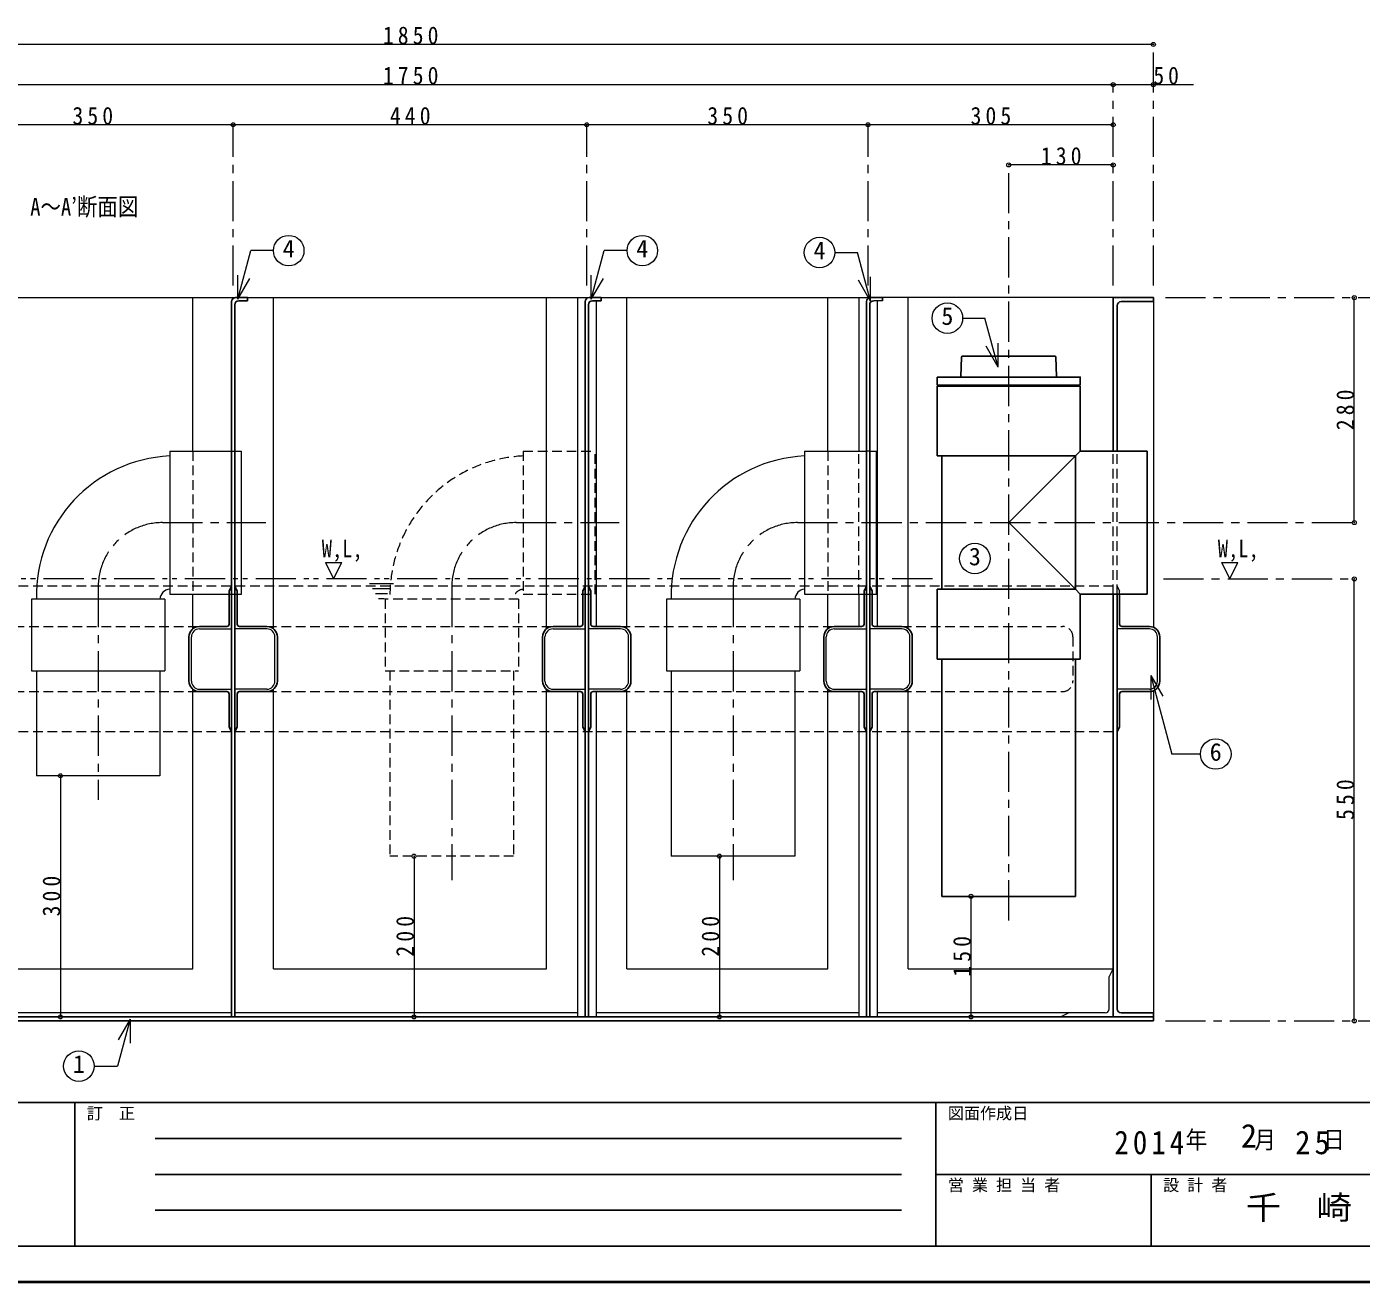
# Model space of a CAD drawing. Units: millimetres at full size, sheet at 1:10. Extents: x -2067 to 1983, y -1388 to 1422.
# Drawn here: x -1229 to 432, y -1388 to 174 of the extents above; entities that cross this region are included whole.
import ezdxf
from ezdxf.enums import TextEntityAlignment as Align

# ---------------------------------------------------------------- set-up
doc = ezdxf.new("R2010")
doc.units = ezdxf.units.MM
doc.header["$LTSCALE"] = 10
doc.header["$PDMODE"] = 32
doc.header["$PDSIZE"] = 5
for name, pattern in [('CHAIN1', [8, 5, -1, 1, -1]), ('DASHED1', [1.8, 1.2, -0.6]), ('DOUBLE_CHAIN1', [8.8, 5, -1, 0.6, -0.6, 0.6, -1])]:
    doc.linetypes.add(name, pattern=pattern)
doc.layers.add('0-0____1', color=7, linetype='Continuous', lineweight=18)
doc.styles.add('ＭＳ ゴシック', font='')
doc.styles.get('ＭＳ ゴシック').set_extended_font_data('MS Gothic')

msp = doc.modelspace()

# ---------------------------------------------------------------- linework, layer by layer
at = {"layer": '0-0____1', "color": 4, "lineweight": 9}
for p, q in [((173.37, 151.91), (-1676.63, 151.91)), ((-1626.63, 101.91), (123.37, 101.91)), ((123.37, 101.91), (223.37, 101.91)), ((-971.63, 51.91), (-1321.63, 51.91)), ((-531.63, 51.91), (-971.63, 51.91)), ((-181.63, 51.91), (-531.63, 51.91)), ((123.37, 51.91), (-181.63, 51.91)), ((123.37, 1.91), (-6.63, 1.91)), ((-1021.63, -354.09), (-1021.63, -163.09)), ((-921.63, -575.1), (-921.63, -163.09)), ((-581.63, -575.1), (-581.63, -163.09)), ((-481.63, -575.1), (-481.63, -163.09)), ((-231.63, -354.09), (-231.63, -163.09)), ((-131.63, -575.1), (-131.63, -163.09)), ((423.37, -443.09), (423.37, -163.09)), ((173.37, -168.09), (173.37, -573.34)), ((423.37, -1063.09), (423.37, -513.09)), ((-1021.63, -575.1), (-1021.63, -532.09)), ((-231.63, -575.1), (-231.63, -532.09)), ((-1021.63, -998.09), (-1021.63, -650.59)), ((-921.63, -998.09), (-921.63, -650.59)), ((-581.63, -998.09), (-581.63, -650.59)), ((-481.63, -998.09), (-481.63, -650.59)), ((-231.63, -998.09), (-231.63, -650.59)), ((-131.63, -998.09), (-131.63, -650.59)), ((173.37, -652.34), (173.37, -1053.09)), ((-1186.55, -758.09), (-1186.55, -1058.09)), ((-746.55, -858.09), (-746.55, -1058.09)), ((-366.55, -858.09), (-366.55, -1058.09)), ((-53.55, -908.09), (-53.55, -1058.09)), ((-1271.63, -998.09), (-1021.63, -998.09)), ((-921.63, -998.09), (-581.63, -998.09)), ((-481.63, -998.09), (-231.63, -998.09)), ((-131.63, -998.09), (123.37, -998.09)), ((-973.63, -1053.09), (-1310.13, -1053.09)), ((-543.13, -1053.09), (-969.63, -1053.09)), ((-193.13, -1053.09), (-520.13, -1053.09)), ((68.37, -1053.09), (-170.13, -1053.09))]:
    msp.add_line(p, q, dxfattribs=at)
at = {"layer": '0-0____1', "color": 4, "linetype": 'CHAIN1', "lineweight": 9}
for p, q in [((173.37, -148.09), (173.37, 151.91)), ((123.37, -148.09), (123.37, 101.91)), ((-971.63, -148.09), (-971.63, 51.91)), ((-531.63, -148.09), (-531.63, 51.91)), ((-181.63, -148.09), (-181.63, 51.91)), ((-6.63, -938.09), (-6.63, 1.91)), ((188.37, -163.09), (473.37, -163.09)), ((-1059.63, -443.09), (-931.13, -443.09)), ((-619.63, -443.09), (-491.13, -443.09)), ((-269.63, -443.09), (423.37, -443.09)), ((185.87, -513.09), (423.37, -513.09)), ((-1139.63, -523.09), (-1139.63, -788.09)), ((-772.13, -519.34), (-802.13, -519.34)), ((-775.88, -525.59), (-798.38, -525.59)), ((-699.63, -523.09), (-699.63, -888.09)), ((-349.63, -523.09), (-349.63, -888.09)), ((-779.63, -531.84), (-794.63, -531.84)), ((-783.38, -538.09), (-790.88, -538.09)), ((188.37, -1063.09), (473.37, -1063.09))]:
    msp.add_line(p, q, dxfattribs=at)
at = {"layer": '0-0____1'}
for p, q in [((-966.02, -165.13), (-949.82, -104.68)), ((-921.5, -104.68), (-949.82, -104.68)), ((-526.02, -165.13), (-509.82, -104.68)), ((-481.5, -104.68), (-509.82, -104.68)), ((-222.98, -106.94), (-194.65, -106.94)), ((-178.46, -167.39), (-194.65, -106.94)), ((-966.02, -165.13), (-966.02, -135.13)), ((-966.02, -165.13), (-951.02, -139.15)), ((-526.02, -165.13), (-526.02, -135.13)), ((-526.02, -165.13), (-511.02, -139.15)), ((-178.46, -167.39), (-193.46, -141.41)), ((-178.46, -167.39), (-178.46, -137.39)), ((-1303.63, -163.09), (-968.63, -163.09)), ((-953.63, -163.09), (-528.63, -163.09)), ((-543.13, -163.09), (-543.13, -572.34)), ((-513.63, -163.09), (-178.63, -163.09)), ((-193.13, -163.09), (-193.13, -354.09)), ((123.37, -163.09), (-163.63, -163.09)), ((-520.13, -167.09), (-520.13, -572.34)), ((-163.63, -167.09), (-174.63, -167.09)), ((-170.13, -167.09), (-170.13, -572.34)), ((-63.92, -188.66), (-36.14, -188.66)), ((-19.81, -249.6), (-36.14, -188.66)), ((-19.81, -249.6), (-34.81, -223.62)), ((-19.81, -249.6), (-19.81, -219.6)), ((-1050.63, -354.09), (-1050.63, -532.09)), ((-1050.63, -354.09), (-973.63, -354.09)), ((-969.63, -354.09), (-961.13, -354.09)), ((-961.13, -532.09), (-961.13, -354.09)), ((-260.63, -354.09), (-260.63, -532.09)), ((-260.63, -354.09), (-183.63, -354.09)), ((-179.63, -354.09), (-171.13, -354.09)), ((-171.13, -532.09), (-171.13, -354.09)), ((-856.83, -492.69), (-846.63, -513.09)), ((-856.83, -492.69), (-836.42, -492.69)), ((-846.63, -513.09), (-836.42, -492.69)), ((258.17, -492.69), (268.37, -513.09)), ((258.17, -492.69), (278.58, -492.69)), ((268.37, -513.09), (278.58, -492.69)), ((-1056.63, -538.17), (-1222.63, -538.17)), ((-1056.63, -538.17), (-1056.63, -627.67)), ((-1050.63, -532.09), (-976.63, -532.09)), ((-966.63, -532.09), (-961.13, -532.09)), ((-266.63, -538.17), (-432.63, -538.17)), ((-266.63, -538.17), (-266.63, -627.67)), ((-260.63, -532.09), (-186.63, -532.09)), ((-193.13, -532.09), (-193.13, -572.34)), ((-176.63, -532.09), (-171.13, -532.09)), ((-1013.63, -575.34), (-973.63, -575.34)), ((-929.63, -575.34), (-969.63, -575.34)), ((-573.63, -575.34), (-533.63, -575.34)), ((-489.63, -575.34), (-529.63, -575.34)), ((-223.63, -575.34), (-183.63, -575.34)), ((-139.63, -575.34), (-179.63, -575.34)), ((168.37, -575.34), (128.37, -575.34)), ((-1023.63, -640.34), (-1023.63, -585.34)), ((-919.63, -640.34), (-919.63, -585.34)), ((-583.63, -640.34), (-583.63, -585.34)), ((-479.63, -640.34), (-479.63, -585.34)), ((-233.63, -640.34), (-233.63, -585.34)), ((-129.63, -640.34), (-129.63, -585.34)), ((178.37, -640.34), (178.37, -585.34)), ((-1216.55, -627.67), (-1216.55, -758.09)), ((-426.55, -627.67), (-426.55, -858.09)), ((-272.7, -627.67), (-272.7, -858.09)), ((170.27, -633.23), (185.27, -659.21)), ((170.27, -633.23), (170.27, -663.23)), ((170.27, -633.23), (196.47, -730.99)), ((-1013.63, -650.34), (-973.63, -650.34)), ((-929.63, -650.34), (-969.63, -650.34)), ((-573.63, -650.34), (-533.63, -650.34)), ((-543.13, -653.34), (-543.13, -1058.09)), ((-489.63, -650.34), (-529.63, -650.34)), ((-520.13, -653.34), (-520.13, -1058.09)), ((-223.63, -650.34), (-183.63, -650.34)), ((-193.13, -653.34), (-193.13, -1058.09)), ((-139.63, -650.34), (-179.63, -650.34)), ((-170.13, -653.34), (-170.13, -1058.09)), ((168.37, -650.34), (128.37, -650.34)), ((231.98, -730.99), (196.47, -730.99)), ((-272.7, -858.09), (-426.55, -858.09)), ((118.37, -1008.09), (123.37, -998.09)), ((118.37, -1048.09), (118.37, -1008.09)), ((-1099.75, -1060.77), (-1115.44, -1119.34)), ((-1099.75, -1060.77), (-1114.75, -1086.75)), ((-1099.75, -1060.77), (-1099.75, -1090.77)), ((68.37, -1053.09), (58.37, -1058.09)), ((113.37, -1053.09), (68.37, -1053.09)), ((-1144.57, -1119.34), (-1115.44, -1119.34))]:
    msp.add_line(p, q, dxfattribs=at)
at = {"layer": '0-0____1', "color": 5, "lineweight": 25}
for p, q in [((-953.63, -163.09), (-968.63, -163.09)), ((-953.63, -167.09), (-953.63, -163.09)), ((-513.63, -163.09), (-528.63, -163.09)), ((-513.63, -167.09), (-513.63, -163.09)), ((-163.63, -163.09), (-178.63, -163.09)), ((-163.63, -167.09), (-163.63, -163.09)), ((123.37, -163.09), (123.37, -353.09)), ((173.37, -163.09), (123.37, -163.09)), ((173.37, -163.09), (173.37, -168.09)), ((-973.63, -1058.09), (-973.63, -168.09)), ((-969.63, -1058.09), (-969.63, -172.09)), ((-953.63, -167.09), (-964.63, -167.09)), ((-533.63, -1058.09), (-533.63, -168.09)), ((-529.63, -1058.09), (-529.63, -172.09)), ((-513.63, -167.09), (-524.63, -167.09)), ((-183.63, -1058.09), (-183.63, -168.09)), ((-179.63, -1058.09), (-179.63, -172.09)), ((128.37, -173.09), (128.37, -353.09)), ((133.37, -168.09), (173.37, -168.09)), ((-66.09, -261.13), (-65.16, -237.06)), ((50.91, -236.09), (-64.16, -236.09)), ((52.84, -261.13), (51.91, -237.06)), ((-95.63, -272.09), (-95.63, -262.09)), ((82.37, -272.09), (-95.63, -272.09)), ((82.37, -273.09), (-95.63, -273.09)), ((-95.63, -360.17), (-95.63, -273.09)), ((82.37, -354.09), (82.37, -273.09)), ((-95.63, -360.17), (76.37, -360.17)), ((-89.63, -526.02), (-89.63, -360.17)), ((76.37, -360.17), (82.37, -354.09)), ((76.37, -526.02), (76.37, -360.17)), ((82.37, -354.09), (165.87, -354.09)), ((165.87, -354.09), (165.87, -532.09)), ((-973.63, -522.34), (-976.63, -528.34)), ((-976.63, -569.34), (-976.63, -528.34)), ((-969.63, -522.34), (-966.63, -528.34)), ((-966.63, -569.34), (-966.63, -528.34)), ((-533.63, -522.34), (-536.63, -528.34)), ((-536.63, -569.34), (-536.63, -528.34)), ((-529.63, -522.34), (-526.63, -528.34)), ((-526.63, -569.34), (-526.63, -528.34)), ((-183.63, -522.34), (-186.63, -528.34)), ((-186.63, -569.34), (-186.63, -528.34)), ((-179.63, -522.34), (-176.63, -528.34)), ((-176.63, -569.34), (-176.63, -528.34)), ((-95.63, -526.02), (76.37, -526.02)), ((-95.63, -526.02), (-95.63, -613.09)), ((76.37, -526.02), (82.37, -532.09)), ((82.37, -532.09), (165.87, -532.09)), ((82.37, -613.09), (82.37, -532.09)), ((123.37, -532.09), (123.37, -1058.09)), ((128.37, -532.09), (128.37, -1048.09)), ((131.37, -569.34), (131.37, -532.09)), ((-1013.63, -572.34), (-979.63, -572.34)), ((-929.63, -572.34), (-963.63, -572.34)), ((-573.63, -572.34), (-539.63, -572.34)), ((-489.63, -572.34), (-523.63, -572.34)), ((-223.63, -572.34), (-189.63, -572.34)), ((-139.63, -572.34), (-173.63, -572.34)), ((168.37, -572.34), (134.37, -572.34)), ((-1026.63, -585.34), (-1026.63, -640.34)), ((-916.63, -585.34), (-916.63, -640.34)), ((-586.63, -585.34), (-586.63, -640.34)), ((-476.63, -585.34), (-476.63, -640.34)), ((-236.63, -585.34), (-236.63, -640.34)), ((-126.63, -585.34), (-126.63, -640.34)), ((181.37, -585.34), (181.37, -640.34)), ((82.37, -613.09), (-95.63, -613.09)), ((-89.63, -613.09), (-89.63, -908.09)), ((76.37, -613.09), (76.37, -908.09)), ((-1013.63, -653.34), (-979.63, -653.34)), ((-976.63, -656.34), (-976.63, -697.34)), ((-966.63, -656.34), (-966.63, -697.34)), ((-929.63, -653.34), (-963.63, -653.34)), ((-573.63, -653.34), (-539.63, -653.34)), ((-536.63, -656.34), (-536.63, -697.34)), ((-526.63, -656.34), (-526.63, -697.34)), ((-489.63, -653.34), (-523.63, -653.34)), ((-223.63, -653.34), (-189.63, -653.34)), ((-186.63, -656.34), (-186.63, -697.34)), ((-176.63, -656.34), (-176.63, -697.34)), ((-139.63, -653.34), (-173.63, -653.34)), ((131.37, -656.34), (131.37, -697.34)), ((168.37, -653.34), (134.37, -653.34)), ((-973.63, -703.34), (-976.63, -697.34)), ((-969.63, -703.34), (-966.63, -697.34)), ((-533.63, -703.34), (-536.63, -697.34)), ((-529.63, -703.34), (-526.63, -697.34)), ((-183.63, -703.34), (-186.63, -697.34)), ((-179.63, -703.34), (-176.63, -697.34)), ((128.37, -703.34), (131.37, -697.34)), ((76.37, -908.09), (-89.63, -908.09)), ((173.37, -1058.09), (-1676.63, -1058.09)), ((133.37, -1053.09), (173.37, -1053.09)), ((173.37, -1053.09), (173.37, -1063.09)), ((173.37, -1063.09), (-1676.63, -1063.09))]:
    msp.add_line(p, q, dxfattribs=at)
at = {"layer": '0-0____1', "color": 4, "linetype": 'DASHED1', "lineweight": 9}
for p, q in [((-1021.63, -354.09), (-1021.63, -532.09)), ((-973.63, -354.09), (-969.63, -354.09)), ((-610.63, -354.09), (-610.63, -532.09)), ((-610.63, -354.09), (-521.13, -354.09)), ((-521.13, -532.09), (-521.13, -354.09)), ((-231.63, -354.09), (-231.63, -532.09)), ((-193.13, -532.09), (-193.13, -354.09)), ((-179.63, -354.09), (-183.63, -354.09)), ((123.37, -522.34), (-1626.63, -522.34)), ((128.37, -522.34), (131.37, -528.34)), ((131.37, -532.09), (131.37, -528.34)), ((-976.63, -532.09), (-966.63, -532.09)), ((-616.63, -538.17), (-782.63, -538.17)), ((-616.63, -538.17), (-616.63, -627.67)), ((-610.63, -532.09), (-521.13, -532.09)), ((-186.63, -532.09), (-176.63, -532.09)), ((-1279.63, -572.34), (-1013.63, -572.34)), ((-929.63, -572.34), (-573.63, -572.34)), ((-489.63, -572.34), (-223.63, -572.34)), ((-139.63, -572.34), (60.37, -572.34)), ((73.37, -585.34), (73.37, -640.34)), ((-776.55, -627.67), (-776.55, -858.09)), ((-1279.63, -653.34), (-1013.63, -653.34)), ((-929.63, -653.34), (-573.63, -653.34)), ((-489.63, -653.34), (-223.63, -653.34)), ((-139.63, -653.34), (60.37, -653.34)), ((123.37, -703.34), (-1626.63, -703.34))]:
    msp.add_line(p, q, dxfattribs=at)
at = {"layer": '0-0____1', "linetype": 'DASHED1'}
for p, q in [((123.37, -532.09), (123.37, -353.09)), ((128.37, -532.09), (128.37, -353.09))]:
    msp.add_line(p, q, dxfattribs=at)
at = {"layer": '0-0____1', "color": 4, "linetype": 'DOUBLE_CHAIN1', "lineweight": 9}
msp.add_line((-101.63, -513.09), (-1621.63, -513.09), dxfattribs=at)
at = {"layer": '0-0____1', "color": 6, "lineweight": 25}
for p, q in [((-2021.63, -1164.77), (1938.37, -1164.77)), ((-1168.77, -1164.77), (-1168.77, -1343.34)), ((-97.34, -1343.34), (-97.34, -1164.77)), ((-1068.77, -1209.42), (-140.2, -1209.42)), ((-140.2, -1254.06), (-1068.77, -1254.06)), ((1938.37, -1254.06), (-97.34, -1254.06)), ((170.52, -1343.34), (170.52, -1254.06)), ((-140.2, -1298.7), (-1068.77, -1298.7)), ((1938.37, -1343.34), (-2021.63, -1343.34))]:
    msp.add_line(p, q, dxfattribs=at)
at = {"layer": '0-0____1', "color": 1, "lineweight": 40}
msp.add_line((1983.37, -1388.34), (-2066.63, -1388.34), dxfattribs=at)
at = {"layer": '0-0____1', "color": 5, "lineweight": 25}
msp.add_lwpolyline([(82.37, -272.09), (82.37, -262.09), (-95.63, -262.09)], dxfattribs=at)
at = {"layer": '0-0____1', "color": 4, "lineweight": 9}
msp.add_lwpolyline([(76.37, -360.17), (-6.63, -443.09), (76.37, -526.02)], dxfattribs=at)
at = {"layer": '0-0____1'}
for points in [[(-1222.63, -538.17), (-1222.63, -627.67), (-1056.63, -627.67)], [(-432.63, -538.17), (-432.63, -627.67), (-266.63, -627.67)], [(-1062.7, -627.67), (-1062.7, -758.09), (-1216.55, -758.09)]]:
    msp.add_lwpolyline(points, dxfattribs=at)
at = {"layer": '0-0____1', "color": 4, "linetype": 'DASHED1', "lineweight": 9}
for points in [[(-782.63, -538.17), (-782.63, -627.67), (-616.63, -627.67)], [(-622.7, -627.67), (-622.7, -858.09), (-776.55, -858.09)]]:
    msp.add_lwpolyline(points, dxfattribs=at)
at = {"layer": '0-0____1'}
for centre in [(-902.5, -104.68), (-462.5, -104.68), (-241.98, -106.94), (-82.92, -188.66), (-48.71, -487.8), (250.98, -730.99), (-1163.57, -1119.34)]:
    msp.add_circle(centre, 19, dxfattribs=at)
at = {"layer": '0-0____1', "color": 5, "lineweight": 25}
for centre, radius, start, end in [((-968.63, -168.09), 5, 90, 180), ((-528.63, -168.09), 5, 90, 180), ((-178.63, -168.09), 5, 90, 180), ((-964.63, -172.09), 5, 90, 180), ((-524.63, -172.09), 5, 90, 180), ((-174.63, -172.09), 5, 90, 180), ((133.37, -173.09), 5, 90, 180), ((-64.16, -237.09), 1, 90, 177.7974), ((50.91, -237.09), 1, 2.2026, 90), ((-67.09, -261.09), 1, 270, 357.7974), ((53.84, -261.09), 1, 182.2026, 270), ((-1013.63, -585.34), 13, 90, 180), ((-979.63, -569.34), 3, 270, 0), ((-963.63, -569.34), 3, 180, 270), ((-929.63, -585.34), 13, 0, 90), ((-573.63, -585.34), 13, 90, 180), ((-539.63, -569.34), 3, 270, 0), ((-523.63, -569.34), 3, 180, 270), ((-489.63, -585.34), 13, 0, 90), ((-223.63, -585.34), 13, 90, 180), ((-189.63, -569.34), 3, 270, 0), ((-173.63, -569.34), 3, 180, 270), ((-139.63, -585.34), 13, 0, 90), ((134.37, -569.34), 3, 180, 270), ((168.37, -585.34), 13, 0, 90), ((-1013.63, -640.34), 13, 180, 270), ((-929.63, -640.34), 13, 270, 0), ((-573.63, -640.34), 13, 180, 270), ((-489.63, -640.34), 13, 270, 0), ((-223.63, -640.34), 13, 180, 270), ((-139.63, -640.34), 13, 270, 0), ((168.37, -640.34), 13, 270, 0), ((-979.63, -656.34), 3, 0, 90), ((-963.63, -656.34), 3, 90, 180), ((-539.63, -656.34), 3, 0, 90), ((-523.63, -656.34), 3, 90, 180), ((-189.63, -656.34), 3, 0, 90), ((-173.63, -656.34), 3, 90, 180), ((134.37, -656.34), 3, 90, 180), ((133.37, -1048.09), 5, 180, 270)]:
    msp.add_arc(centre, radius, start, end, dxfattribs=at)
at = {"layer": '0-0____1'}
for centre, radius, start, end in [((-1042.57, -534.01), 174.03, 92.65253, 181.36906), ((-252.57, -534.01), 174.03, 92.65253, 181.36906), ((-1049.92, -538.79), 12.79, 93.14547, 177.2093), ((-259.92, -538.79), 12.79, 93.14547, 177.2093), ((-1013.63, -585.34), 10, 90, 180), ((-929.63, -585.34), 10, 0, 90), ((-573.63, -585.34), 10, 90, 180), ((-489.63, -585.34), 10, 0, 90), ((-223.63, -585.34), 10, 90, 180), ((-139.63, -585.34), 10, 0, 90), ((168.37, -585.34), 10, 0, 90), ((-1013.63, -640.34), 10, 180, 270), ((-929.63, -640.34), 10, 270, 0), ((-573.63, -640.34), 10, 180, 270), ((-489.63, -640.34), 10, 270, 0), ((-223.63, -640.34), 10, 180, 270), ((-139.63, -640.34), 10, 270, 0), ((168.37, -640.34), 10, 270, 0), ((113.37, -1048.09), 5, 270, 0)]:
    msp.add_arc(centre, radius, start, end, dxfattribs=at)
at = {"layer": '0-0____1', "color": 4, "linetype": 'DASHED1', "lineweight": 9}
for centre, radius, start, end in [((-602.57, -534.01), 174.03, 92.65253, 181.36906), ((-609.92, -538.79), 12.79, 93.14547, 177.2093), ((60.37, -585.34), 13, 0, 90), ((60.37, -640.34), 13, 270, 0)]:
    msp.add_arc(centre, radius, start, end, dxfattribs=at)
at = {"layer": '0-0____1', "color": 4, "linetype": 'CHAIN1', "lineweight": 9}
for centre in [(-1059.63, -523.09), (-619.63, -523.09), (-269.63, -523.09)]:
    msp.add_arc(centre, 80, 90, 180, dxfattribs=at)
at = {"layer": '0-0____1', "color": 4}
for p in [(173.37, 151.91), (123.37, 101.91), (173.37, 101.91), (-971.63, 51.91), (-531.63, 51.91), (-181.63, 51.91), (123.37, 51.91), (-6.63, 1.91), (123.37, 1.91), (423.37, -163.09), (423.37, -443.09), (423.37, -513.09), (-1186.55, -758.09), (-746.55, -858.09), (-366.55, -858.09), (-53.55, -908.09), (-1186.55, -1058.09), (-746.55, -1058.09), (-366.55, -1058.09), (-53.55, -1058.09), (423.37, -1063.09)]:
    msp.add_point(p, dxfattribs=at)

# ---------------------------------------------------------------- texts
at = {"layer": '0-0____1', "style": 'ＭＳ ゴシック'}
for s, height, width, p in [('A～A’断面図', 21.99, 0.85, (-1224.13, -67.59)), ('W,L,', 21.99, 0.85, (-861.42, -492.69)), ('W,L,', 21.99, 0.85, (253.58, -492.69)), ('千\u3000崎', 29.33, 1.1, (288.37, -1318.7))]:
    msp.add_text(s, height=height, dxfattribs=dict(at, width=width)).set_placement(p, align=Align.BOTTOM_LEFT)
for s, height, p in [('4', 21.99, (-910, -119.68)), ('4', 21.99, (-470, -119.68)), ('4', 21.99, (-249.48, -121.94)), ('5', 21.99, (-90.42, -203.66)), ('3', 21.99, (-56.21, -502.8)), ('6', 21.99, (243.48, -745.99)), ('1', 21.99, (-1171.07, -1134.34)), ('訂\u3000正', 14.66, (-1153.77, -1189.77)), ('図面作成日', 14.66, (-82.34, -1189.77)), ('2', 29.33, (282.37, -1229.42)), ('営 業 担 当 者', 14.66, (-82.34, -1279.06)), ('設 計 者', 14.66, (185.52, -1279.06))]:
    msp.add_text(s, height=height, dxfattribs=at).set_placement(p, align=Align.BOTTOM_LEFT)
at = {"layer": '0-0____1', "attachment_point": 7, "style": 'ＭＳ ゴシック'}
for s, insert, char_height in [('\\T1.38;\\W0.9;1850', (-785.38, 151.91), 21.99), ('\\T1.38;\\W0.9;1750', (-785.38, 101.91), 21.99), ('\\T1.36;\\W0.9;50', (173.37, 101.91), 21.99), ('\\T1.38;\\W0.9;350', (-1171.63, 51.91), 21.99), ('\\T1.38;\\W0.9;440', (-776.63, 51.91), 21.99), ('\\T1.38;\\W0.9;350', (-381.63, 51.91), 21.99), ('\\T1.38;\\W0.9;305', (-54.13, 51.91), 21.99), ('\\T1.38;\\W0.9;130', (33.37, 1.91), 21.99), ('\\T1.28;\\W0.9;2014', (124.87, -1229.42), 29.33), ('\\T1.27;\\W0.9;年\\~\\~\\~月\\~\\~\\~日', (213.37, -1224.42), 21.99), ('\\T1.27;\\W0.95;25', (349.87, -1229.42), 29.33)]:
    msp.add_mtext(s, dxfattribs=dict(at, insert=insert, char_height=char_height))
at = {"layer": '0-0____1', "char_height": 21.99, "attachment_point": 7, "rotation": 90, "style": 'ＭＳ ゴシック'}
for s, insert in [('\\T1.38;\\W0.9;280', (423.37, -328.09)), ('\\T1.38;\\W0.9;550', (423.37, -813.09)), ('\\T1.38;\\W0.9;300', (-1186.55, -933.09)), ('\\T1.38;\\W0.9;200', (-746.55, -983.09)), ('\\T1.38;\\W0.9;200', (-366.55, -983.09)), ('\\T1.38;\\W0.9;150', (-53.55, -1008.09))]:
    msp.add_mtext(s, dxfattribs=dict(at, insert=insert))

doc.saveas('drawing.dxf')
